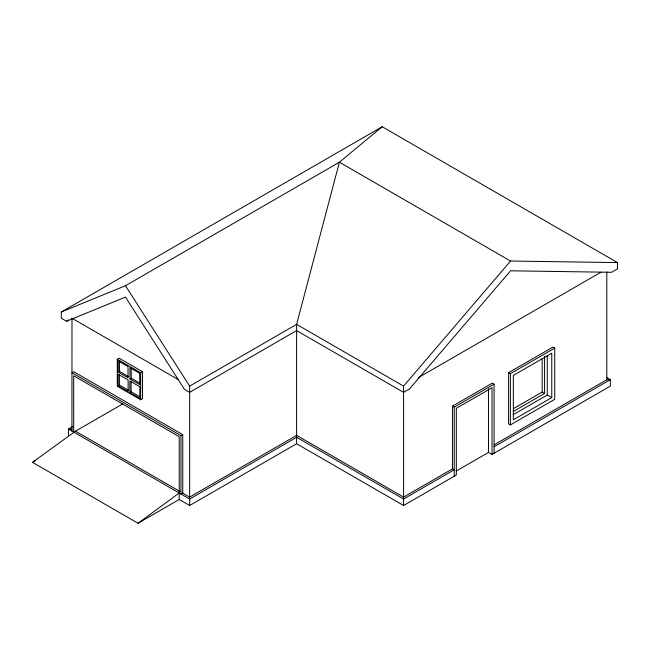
<?xml version="1.0" encoding="UTF-8"?>
<svg xmlns="http://www.w3.org/2000/svg" width="650" height="650" viewBox="0 0 650 650"><rect width="100%" height="100%" fill="white"/><g stroke="black" fill="none" stroke-linecap="round" stroke-linejoin="round"><path stroke-width="0.97" d="M456.292 471.023L488.516 452.416L492.026 454.439L492.026 387.717L456.316 408.338L456.316 475.052L403.577 505.505L403.577 386.108L510.534 261.032L617.5 262.6L617.5 268.84L611.52 272.293L510.534 270.806L409.557 388.895L403.577 392.348L296.611 330.598L189.654 392.348L184.446 389.35L125.474 297.107L66.495 321.254L61.295 318.248L61.295 312.008L382.184 126.742L617.5 262.6M382.184 126.742L339.398 162.224L125.474 285.732L61.295 312.008M403.577 505.505L296.611 443.747L189.654 505.505L179.213 499.476L138.028 523.258L32.5 462.329L75.465 431.186L180.115 491.603M138.028 523.258L179.213 492.993M66.495 321.254L68.786 319.93M117.284 359.247L119.121 358.183L142.521 371.694L142.521 398.694L140.684 399.758L117.284 386.246L117.284 359.247L140.684 372.751L142.521 371.694M118.243 372.19L128.026 377.829L128.026 366.551L118.243 360.904L118.243 372.19L119.527 371.451L128.489 376.626M118.146 385.751L128.123 391.519L128.123 380.006L118.146 374.246L118.146 385.751L119.421 385.011L128.57 390.293M129.943 378.942L139.718 384.589L139.718 373.311L129.943 367.664L129.943 378.942L131.227 378.202L140.189 383.378M129.838 392.511L139.823 398.271L139.823 386.758L129.838 380.998L129.838 392.511L131.121 391.771L140.27 397.053M72.816 426.497L68.429 429.032L68.429 435.516M122.753 403.886L73.686 432.209L73.686 375.781L179.213 436.702L179.213 499.476M32.5 462.329L35.133 460.817M189.654 505.505L189.654 386.108L296.611 324.358L339.398 162.224L510.534 261.032M182.748 434.663L73.71 371.711L71.931 372.743L180.968 435.695L182.748 434.663L182.748 493.122L189.654 497.104L296.611 435.354L403.577 497.104L452.473 468.878L454.253 469.763L403.577 499.021L296.611 437.271L189.654 499.021L68.429 429.032L71.987 429.179M180.968 494.146L182.748 493.122L180.968 494.008L180.968 435.695M418.259 377.699L600.901 272.252M508.593 372.678L552.955 347.067L554.734 348.099L554.734 399.319L510.38 424.929L508.593 423.898L508.593 372.678L510.38 373.709L554.734 348.099M452.473 468.878L452.473 406.12L492.302 383.126L494.081 384.158L494.081 453.253M452.473 406.12L454.253 407.152L494.081 384.158M513.476 408.631L542.173 392.064L544.562 393.445L544.562 356.298M513.264 411.515L544.562 393.445M513.191 414.676L547.267 395.005L551.777 397.613L551.777 353.226L513.337 375.416L513.337 419.802L551.777 397.613M494.049 444.868L606.808 379.771L610.366 379.632L610.366 386.116L492.026 454.439M494.081 446.769L610.366 379.632L606.856 377.601M403.577 386.108L296.611 324.358L296.611 443.747M71.849 318.167L178.238 379.584M125.474 285.732L189.654 386.108M606.808 271.871L606.808 379.771M547.267 355.664L547.267 395.005M542.173 358.93L542.173 392.064M510.38 373.709L510.38 424.929M488.516 388.724L488.516 452.416M454.253 407.152L454.253 476.247M140.684 372.751L140.684 399.758M131.227 367.859L131.227 378.202M131.121 381.217L131.121 391.771M119.527 361.108L119.527 371.451M119.421 374.465L119.421 385.011M71.987 318.248L71.931 431.056"/></g></svg>
